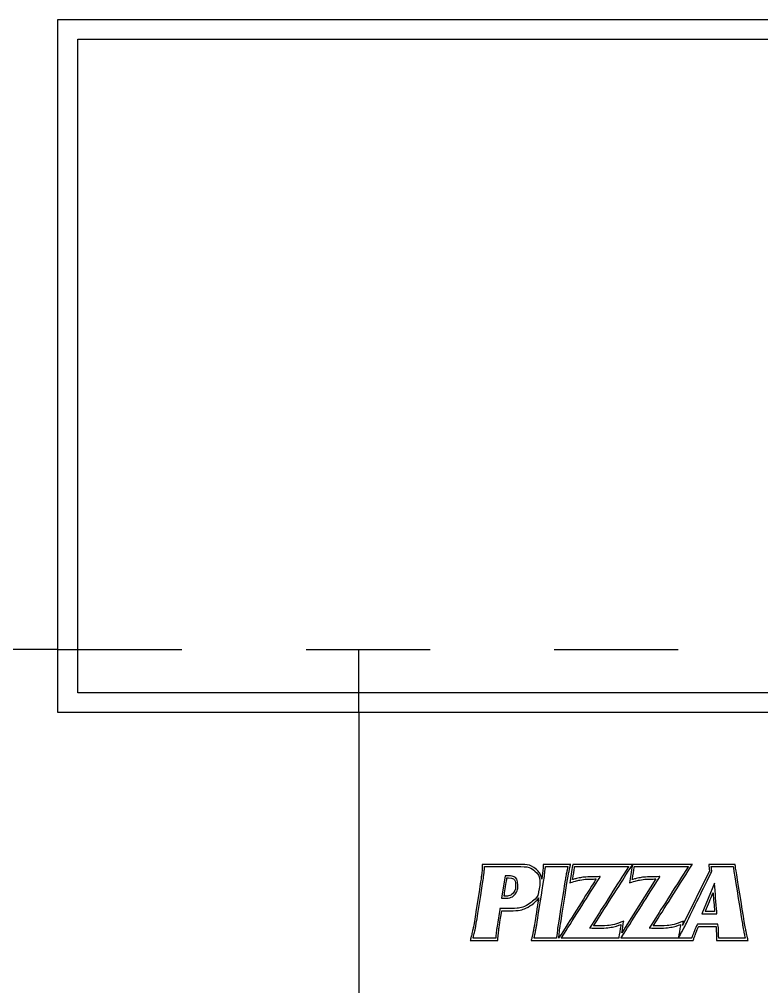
# Model space of a CAD drawing. Header units: metres. Extents: x 5805.4 to 5902.4, y 1788.4 to 1816.4.
# Drawn here: x 5847.326 to 5847.925, y 1790.934 to 1791.713 of the extents above; entities that cross this region are included whole.
import ezdxf

# ---------------------------------------------------------------- set-up
doc = ezdxf.new("R2010")
doc.units = ezdxf.units.M
doc.header["$LTSCALE"] = 0.02
doc.linetypes.add('HIDDEN', pattern=[0.375, 0.25, -0.125])

# ---------------------------------------------------------------- blocks, each defined once
blk = doc.blocks.new('menu_text')
blk.add_lwpolyline([(-51.5, 8.997), (-51.5, 0), (51.501, 0), (51.501, 8.997)])
for points, knots in [([(-41.22, 3.243), (-41.22, 3.243), (-40.369, 4.977), (-40.369, 4.977), (-40.369, 4.977), (-40.369, 4.977), (-40.393, 5.185), (-40.393, 5.185), (-40.393, 5.185), (-40.393, 5.185), (-39.558, 5.185), (-39.558, 5.185), (-39.558, 5.185), (-39.558, 5.185), (-39.237, 3.208), (-39.237, 3.208), (-39.237, 3.208), (-39.237, 3.208), (-39.233, 3.181), (-39.233, 3.181), (-39.233, 3.181), (-39.233, 3.181), (-39.213, 3.087), (-39.213, 3.087), (-39.213, 3.087), (-39.213, 3.087), (-39.19, 2.967), (-39.19, 2.967), (-39.19, 2.967), (-39.19, 2.967), (-39.17, 2.883), (-39.17, 2.883), (-39.17, 2.883), (-39.17, 2.883), (-39.156, 2.829), (-39.156, 2.829), (-39.156, 2.829), (-39.156, 2.829), (-39.143, 2.772), (-39.143, 2.772), (-39.143, 2.772), (-39.143, 2.772), (-40.145, 2.772), (-40.145, 2.772), (-40.145, 2.772), (-40.145, 2.772), (-40.145, 2.834), (-40.145, 2.834), (-40.145, 2.834), (-40.145, 2.834), (-40.148, 2.885), (-40.148, 2.885), (-40.148, 2.885), (-40.148, 2.885), (-40.148, 2.966), (-40.148, 2.966), (-40.148, 2.966), (-40.148, 2.966), (-40.155, 3.093), (-40.155, 3.093), (-40.155, 3.093), (-40.155, 3.093), (-40.158, 3.198), (-40.158, 3.198), (-40.158, 3.198), (-40.158, 3.198), (-40.162, 3.215), (-40.162, 3.215), (-40.162, 3.215), (-40.162, 3.215), (-40.711, 3.215), (-40.711, 3.215), (-40.711, 3.215), (-40.711, 3.215), (-40.728, 3.185), (-40.728, 3.185), (-40.728, 3.185), (-40.728, 3.185), (-40.765, 3.087), (-40.765, 3.087), (-40.765, 3.087), (-40.765, 3.087), (-40.815, 2.967), (-40.815, 2.967), (-40.815, 2.967), (-40.815, 2.967), (-40.848, 2.883), (-40.848, 2.883), (-40.848, 2.883), (-40.848, 2.883), (-40.865, 2.833), (-40.865, 2.833), (-40.865, 2.833), (-40.865, 2.833), (-40.885, 2.772), (-40.885, 2.772), (-40.885, 2.772), (-40.885, 2.772), (-41.295, 2.772), (-41.295, 2.772), (-41.295, 2.772), (-41.295, 2.772), (-41.472, 2.772), (-41.472, 2.772), (-41.472, 2.772), (-41.472, 2.772), (-43.189, 2.772), (-43.189, 2.772), (-43.189, 2.772), (-43.189, 2.772), (-43.305, 2.772), (-43.305, 2.772), (-43.305, 2.772), (-43.305, 2.772), (-45.157, 2.772), (-45.157, 2.772), (-45.157, 2.772), (-45.157, 2.772), (-45.199, 2.772), (-45.199, 2.772), (-45.199, 2.772), (-45.199, 2.772), (-46.028, 2.772), (-46.028, 2.772), (-46.028, 2.772), (-46.028, 2.772), (-46.011, 2.833), (-46.011, 2.833), (-46.011, 2.833), (-46.011, 2.833), (-46.001, 2.883), (-46.001, 2.883), (-46.001, 2.883), (-46.001, 2.883), (-45.981, 2.97), (-45.981, 2.97), (-45.981, 2.97), (-45.981, 2.97), (-45.958, 3.087), (-45.958, 3.087), (-45.958, 3.087), (-45.958, 3.087), (-45.934, 3.208), (-45.934, 3.208), (-45.934, 3.208), (-45.934, 3.208), (-45.928, 3.245), (-45.928, 3.245), (-45.928, 3.245), (-45.928, 3.245), (-45.788, 4.127), (-45.788, 4.127), (-45.788, 4.127), (-45.836, 4.053), (-45.911, 3.979), (-46.012, 3.903), (-46.012, 3.903), (-46.182, 3.777), (-46.413, 3.714), (-46.706, 3.714), (-46.706, 3.714), (-46.706, 3.714), (-46.96, 3.714), (-46.96, 3.714), (-46.96, 3.714), (-46.96, 3.714), (-47.041, 3.208), (-47.041, 3.208), (-47.041, 3.208), (-47.041, 3.208), (-47.051, 3.161), (-47.051, 3.161), (-47.051, 3.161), (-47.051, 3.161), (-47.058, 3.087), (-47.058, 3.087), (-47.058, 3.087), (-47.058, 3.087), (-47.081, 2.883), (-47.081, 2.883), (-47.081, 2.883), (-47.081, 2.883), (-47.084, 2.829), (-47.084, 2.829), (-47.084, 2.829), (-47.084, 2.829), (-47.088, 2.772), (-47.088, 2.772), (-47.088, 2.772), (-47.088, 2.772), (-47.962, 2.772), (-47.962, 2.772), (-47.962, 2.772), (-47.962, 2.772), (-47.946, 2.836), (-47.946, 2.836), (-47.946, 2.836), (-47.946, 2.836), (-47.936, 2.883), (-47.936, 2.883), (-47.936, 2.883), (-47.936, 2.883), (-47.925, 2.913), (-47.925, 2.913), (-47.925, 2.913), (-47.925, 2.913), (-47.889, 3.087), (-47.889, 3.087), (-47.889, 3.087), (-47.889, 3.087), (-47.858, 3.208), (-47.858, 3.208), (-47.858, 3.208), (-47.858, 3.208), (-47.614, 4.753), (-47.614, 4.753), (-47.614, 4.753), (-47.614, 4.753), (-47.61, 4.813), (-47.61, 4.813), (-47.61, 4.813), (-47.61, 4.813), (-47.6, 4.873), (-47.6, 4.873), (-47.6, 4.873), (-47.592, 4.943), (-47.586, 4.99), (-47.585, 5.016), (-47.585, 5.016), (-47.584, 5.041), (-47.584, 5.062), (-47.584, 5.078), (-47.584, 5.078), (-47.584, 5.078), (-47.584, 5.131), (-47.584, 5.131), (-47.584, 5.131), (-47.584, 5.131), (-47.584, 5.185), (-47.584, 5.185), (-47.584, 5.185), (-47.584, 5.185), (-46.354, 5.185), (-46.354, 5.185), (-46.354, 5.185), (-46.144, 5.185), (-45.98, 5.131), (-45.861, 5.024), (-45.861, 5.024), (-45.772, 4.943), (-45.717, 4.841), (-45.695, 4.717), (-45.695, 4.717), (-45.695, 4.717), (-45.69, 4.749), (-45.69, 4.749), (-45.69, 4.749), (-45.69, 4.749), (-45.68, 4.8), (-45.68, 4.8), (-45.68, 4.8), (-45.68, 4.8), (-45.673, 4.87), (-45.673, 4.87), (-45.673, 4.87), (-45.673, 4.87), (-45.649, 5.074), (-45.649, 5.074), (-45.649, 5.074), (-45.649, 5.074), (-45.649, 5.128), (-45.649, 5.128), (-45.649, 5.128), (-45.649, 5.128), (-45.646, 5.185), (-45.646, 5.185), (-45.646, 5.185), (-45.646, 5.185), (-44.775, 5.185), (-44.775, 5.185), (-44.775, 5.185), (-44.775, 5.185), (-44.792, 5.128), (-44.792, 5.128), (-44.792, 5.128), (-44.792, 5.128), (-44.802, 5.074), (-44.802, 5.074), (-44.802, 5.074), (-44.802, 5.074), (-44.822, 4.987), (-44.822, 4.987), (-44.822, 4.987), (-44.822, 4.987), (-44.845, 4.87), (-44.845, 4.87), (-44.845, 4.87), (-44.845, 4.87), (-44.862, 4.776), (-44.862, 4.776), (-44.862, 4.776), (-44.862, 4.776), (-44.869, 4.749), (-44.869, 4.749), (-44.869, 4.749), (-44.869, 4.749), (-45.11, 3.208), (-45.11, 3.208), (-45.11, 3.208), (-45.11, 3.208), (-45.117, 3.178), (-45.117, 3.178), (-45.117, 3.178), (-45.117, 3.178), (-45.127, 3.087), (-45.127, 3.087), (-45.127, 3.087), (-45.127, 3.087), (-45.15, 2.883), (-45.15, 2.883), (-45.15, 2.883), (-45.15, 2.883), (-45.152, 2.847), (-45.152, 2.847), (-45.152, 2.847), (-45.152, 2.847), (-43.966, 4.723), (-43.966, 4.723), (-43.966, 4.723), (-43.966, 4.723), (-44.147, 4.716), (-44.147, 4.716), (-44.147, 4.716), (-44.277, 4.716), (-44.39, 4.706), (-44.487, 4.687), (-44.487, 4.687), (-44.585, 4.668), (-44.689, 4.638), (-44.801, 4.595), (-44.801, 4.595), (-44.801, 4.595), (-44.707, 5.185), (-44.707, 5.185), (-44.707, 5.185), (-44.707, 5.185), (-42.813, 5.185), (-42.813, 5.185), (-42.813, 5.185), (-42.813, 5.185), (-42.807, 5.185), (-42.807, 5.185), (-42.807, 5.185), (-42.807, 5.185), (-40.913, 5.185), (-40.913, 5.185), (-40.913, 5.185), (-40.913, 5.185), (-42.153, 3.235), (-42.153, 3.235), (-42.153, 3.235), (-42.153, 3.235), (-41.982, 3.232), (-41.982, 3.232), (-41.982, 3.232), (-41.703, 3.232), (-41.441, 3.282), (-41.198, 3.382), (-41.198, 3.382), (-41.198, 3.382), (-41.22, 3.243), (-41.22, 3.243)], [0, 0, 0, 0, 0.010753, 0.010753, 0.010753, 0.016129, 0.021505, 0.021505, 0.021505, 0.026882, 0.032258, 0.032258, 0.032258, 0.037634, 0.043011, 0.043011, 0.043011, 0.048387, 0.053763, 0.053763, 0.053763, 0.05914, 0.064516, 0.064516, 0.064516, 0.069892, 0.075269, 0.075269, 0.075269, 0.080645, 0.086022, 0.086022, 0.086022, 0.091398, 0.096774, 0.096774, 0.096774, 0.102151, 0.107527, 0.107527, 0.107527, 0.112903, 0.11828, 0.11828, 0.11828, 0.123656, 0.129032, 0.129032, 0.129032, 0.134409, 0.139785, 0.139785, 0.139785, 0.145161, 0.150538, 0.150538, 0.150538, 0.155914, 0.16129, 0.16129, 0.16129, 0.166667, 0.172043, 0.172043, 0.172043, 0.177419, 0.182796, 0.182796, 0.182796, 0.188172, 0.193548, 0.193548, 0.193548, 0.198925, 0.204301, 0.204301, 0.204301, 0.209677, 0.215054, 0.215054, 0.215054, 0.22043, 0.225806, 0.225806, 0.225806, 0.231183, 0.236559, 0.236559, 0.236559, 0.241935, 0.247312, 0.247312, 0.247312, 0.252688, 0.258065, 0.258065, 0.258065, 0.263441, 0.268817, 0.268817, 0.268817, 0.274194, 0.27957, 0.27957, 0.27957, 0.284946, 0.290323, 0.290323, 0.290323, 0.295699, 0.301075, 0.301075, 0.301075, 0.306452, 0.311828, 0.311828, 0.311828, 0.317204, 0.322581, 0.322581, 0.322581, 0.327957, 0.333333, 0.333333, 0.333333, 0.33871, 0.344086, 0.344086, 0.344086, 0.349462, 0.354839, 0.354839, 0.354839, 0.360215, 0.365591, 0.365591, 0.365591, 0.370968, 0.376344, 0.376344, 0.376344, 0.38172, 0.387097, 0.387097, 0.387097, 0.392473, 0.397849, 0.397849, 0.397849, 0.403226, 0.408602, 0.408602, 0.408602, 0.413978, 0.419355, 0.419355, 0.419355, 0.424731, 0.430108, 0.430108, 0.430108, 0.435484, 0.44086, 0.44086, 0.44086, 0.446237, 0.451613, 0.451613, 0.451613, 0.456989, 0.462366, 0.462366, 0.462366, 0.467742, 0.473118, 0.473118, 0.473118, 0.478495, 0.483871, 0.483871, 0.483871, 0.489247, 0.494624, 0.494624, 0.494624, 0.5, 0.505376, 0.505376, 0.505376, 0.510753, 0.516129, 0.516129, 0.516129, 0.521505, 0.526882, 0.526882, 0.526882, 0.532258, 0.537634, 0.537634, 0.537634, 0.543011, 0.548387, 0.548387, 0.548387, 0.553763, 0.55914, 0.55914, 0.55914, 0.564516, 0.569892, 0.569892, 0.569892, 0.575269, 0.580645, 0.580645, 0.580645, 0.586022, 0.591398, 0.591398, 0.591398, 0.596774, 0.602151, 0.602151, 0.602151, 0.607527, 0.612903, 0.612903, 0.612903, 0.61828, 0.623656, 0.623656, 0.623656, 0.629032, 0.634409, 0.634409, 0.634409, 0.639785, 0.645161, 0.645161, 0.645161, 0.650538, 0.655914, 0.655914, 0.655914, 0.66129, 0.666667, 0.666667, 0.666667, 0.672043, 0.677419, 0.677419, 0.677419, 0.682796, 0.688172, 0.688172, 0.688172, 0.693548, 0.698925, 0.698925, 0.698925, 0.704301, 0.709677, 0.709677, 0.709677, 0.715054, 0.72043, 0.72043, 0.72043, 0.725806, 0.731183, 0.731183, 0.731183, 0.736559, 0.741935, 0.741935, 0.741935, 0.747312, 0.752688, 0.752688, 0.752688, 0.758065, 0.763441, 0.763441, 0.763441, 0.768817, 0.774194, 0.774194, 0.774194, 0.77957, 0.784946, 0.784946, 0.784946, 0.790323, 0.795699, 0.795699, 0.795699, 0.801075, 0.806452, 0.806452, 0.806452, 0.811828, 0.817204, 0.817204, 0.817204, 0.822581, 0.827957, 0.827957, 0.827957, 0.833333, 0.83871, 0.83871, 0.83871, 0.844086, 0.849462, 0.849462, 0.849462, 0.854839, 0.860215, 0.860215, 0.860215, 0.865591, 0.870968, 0.870968, 0.870968, 0.876344, 0.88172, 0.88172, 0.88172, 0.887097, 0.892473, 0.892473, 0.892473, 0.897849, 0.903226, 0.903226, 0.903226, 0.908602, 0.913978, 0.913978, 0.913978, 0.919355, 0.924731, 0.924731, 0.924731, 0.930108, 0.935484, 0.935484, 0.935484, 0.94086, 0.946237, 0.946237, 0.946237, 0.951613, 0.956989, 0.956989, 0.956989, 0.962366, 0.967742, 0.967742, 0.967742, 0.973118, 0.978495, 0.978495, 0.978495, 0.983871, 0.989247, 0.989247, 0.989247, 0.994624, 1, 1, 1, 1]), ([(-43.15, 3.018), (-43.15, 3.018), (-42.072, 4.723), (-42.072, 4.723), (-42.072, 4.723), (-42.072, 4.723), (-42.253, 4.716), (-42.253, 4.716), (-42.253, 4.716), (-42.383, 4.716), (-42.496, 4.706), (-42.593, 4.687), (-42.593, 4.687), (-42.691, 4.668), (-42.795, 4.638), (-42.907, 4.595), (-42.907, 4.595), (-42.907, 4.595), (-42.815, 5.173), (-42.815, 5.173), (-42.815, 5.173), (-42.815, 5.173), (-44.047, 3.235), (-44.047, 3.235), (-44.047, 3.235), (-44.047, 3.235), (-43.876, 3.232), (-43.876, 3.232), (-43.876, 3.232), (-43.597, 3.232), (-43.335, 3.282), (-43.092, 3.382), (-43.092, 3.382), (-43.092, 3.382), (-43.15, 3.018), (-43.15, 3.018)], [0, 0, 0, 0, 0.111111, 0.111111, 0.111111, 0.166667, 0.222222, 0.222222, 0.222222, 0.277778, 0.333333, 0.333333, 0.333333, 0.388889, 0.444444, 0.444444, 0.444444, 0.5, 0.555556, 0.555556, 0.555556, 0.611111, 0.666667, 0.666667, 0.666667, 0.722222, 0.777778, 0.777778, 0.777778, 0.833333, 0.888889, 0.888889, 0.888889, 0.944444, 1, 1, 1, 1]), ([(-46.887, 4.18), (-46.887, 4.18), (-46.83, 4.18), (-46.83, 4.18), (-46.83, 4.18), (-46.83, 4.18), (-46.776, 4.18), (-46.776, 4.18), (-46.776, 4.18), (-46.698, 4.195), (-46.636, 4.232), (-46.59, 4.289), (-46.59, 4.289), (-46.544, 4.347), (-46.522, 4.423), (-46.522, 4.517), (-46.522, 4.517), (-46.522, 4.674), (-46.595, 4.753), (-46.743, 4.753), (-46.743, 4.753), (-46.743, 4.753), (-46.796, 4.753), (-46.796, 4.753), (-46.796, 4.753), (-46.796, 4.753), (-46.887, 4.18), (-46.887, 4.18)], [0, 0, 0, 0, 0.142857, 0.142857, 0.142857, 0.214286, 0.285714, 0.285714, 0.285714, 0.357143, 0.428571, 0.428571, 0.428571, 0.5, 0.571429, 0.571429, 0.571429, 0.642857, 0.714286, 0.714286, 0.714286, 0.785714, 0.857143, 0.857143, 0.857143, 0.928571, 1, 1, 1, 1]), ([(-40.503, 3.687), (-40.503, 3.687), (-40.208, 3.687), (-40.208, 3.687), (-40.208, 3.687), (-40.208, 3.687), (-40.255, 4.287), (-40.255, 4.287), (-40.255, 4.287), (-40.255, 4.287), (-40.503, 3.687), (-40.503, 3.687)], [0, 0, 0, 0, 0.333333, 0.333333, 0.333333, 0.5, 0.666667, 0.666667, 0.666667, 0.833333, 1, 1, 1, 1])]:
    blk.add_open_spline(points, degree=3, knots=knots)
at = {"color": 8}
for points, knots in [([(-47.513, 5.115), (-47.513, 5.115), (-47.513, 5.078), (-47.513, 5.078), (-47.513, 5.078), (-47.513, 5.056), (-47.514, 5.034), (-47.515, 5.013), (-47.515, 5.013), (-47.517, 4.964), (-47.525, 4.912), (-47.531, 4.862), (-47.531, 4.862), (-47.531, 4.862), (-47.541, 4.805), (-47.541, 4.805), (-47.541, 4.805), (-47.541, 4.805), (-47.544, 4.745), (-47.544, 4.745), (-47.544, 4.745), (-47.544, 4.745), (-47.79, 3.194), (-47.79, 3.194), (-47.79, 3.194), (-47.79, 3.194), (-47.82, 3.072), (-47.82, 3.072), (-47.82, 3.072), (-47.82, 3.072), (-47.858, 2.895), (-47.858, 2.895), (-47.858, 2.895), (-47.858, 2.895), (-47.868, 2.865), (-47.868, 2.865), (-47.868, 2.865), (-47.868, 2.865), (-47.872, 2.843), (-47.872, 2.843), (-47.872, 2.843), (-47.872, 2.843), (-47.154, 2.843), (-47.154, 2.843), (-47.154, 2.843), (-47.154, 2.843), (-47.151, 2.89), (-47.151, 2.89), (-47.151, 2.89), (-47.151, 2.89), (-47.128, 3.094), (-47.128, 3.094), (-47.128, 3.094), (-47.128, 3.094), (-47.12, 3.172), (-47.12, 3.172), (-47.12, 3.172), (-47.12, 3.172), (-47.11, 3.22), (-47.11, 3.22), (-47.11, 3.22), (-47.11, 3.22), (-47.02, 3.784), (-47.02, 3.784), (-47.02, 3.784), (-47.02, 3.784), (-46.706, 3.784), (-46.706, 3.784), (-46.706, 3.784), (-46.481, 3.784), (-46.239, 3.822), (-46.054, 3.96), (-46.054, 3.96), (-45.951, 4.036), (-45.818, 4.155), (-45.795, 4.289), (-45.795, 4.289), (-45.783, 4.36), (-45.771, 4.439), (-45.754, 4.51), (-45.754, 4.51), (-45.754, 4.536), (-45.754, 4.562), (-45.754, 4.589), (-45.754, 4.589), (-45.754, 4.737), (-45.796, 4.87), (-45.909, 4.972), (-45.909, 4.972), (-46.03, 5.082), (-46.194, 5.115), (-46.354, 5.115), (-46.354, 5.115), (-46.354, 5.115), (-47.513, 5.115), (-47.513, 5.115)], [0, 0, 0, 0, 0.041667, 0.041667, 0.041667, 0.0625, 0.083333, 0.083333, 0.083333, 0.104167, 0.125, 0.125, 0.125, 0.145833, 0.166667, 0.166667, 0.166667, 0.1875, 0.208333, 0.208333, 0.208333, 0.229167, 0.25, 0.25, 0.25, 0.270833, 0.291667, 0.291667, 0.291667, 0.3125, 0.333333, 0.333333, 0.333333, 0.354167, 0.375, 0.375, 0.375, 0.395833, 0.416667, 0.416667, 0.416667, 0.4375, 0.458333, 0.458333, 0.458333, 0.479167, 0.5, 0.5, 0.5, 0.520833, 0.541667, 0.541667, 0.541667, 0.5625, 0.583333, 0.583333, 0.583333, 0.604167, 0.625, 0.625, 0.625, 0.645833, 0.666667, 0.666667, 0.666667, 0.6875, 0.708333, 0.708333, 0.708333, 0.729167, 0.75, 0.75, 0.75, 0.770833, 0.791667, 0.791667, 0.791667, 0.8125, 0.833333, 0.833333, 0.833333, 0.854167, 0.875, 0.875, 0.875, 0.895833, 0.916667, 0.916667, 0.916667, 0.9375, 0.958333, 0.958333, 0.958333, 0.979167, 1, 1, 1, 1]), ([(-45.938, 2.843), (-45.938, 2.843), (-45.223, 2.843), (-45.223, 2.843), (-45.223, 2.843), (-45.223, 2.843), (-45.22, 2.89), (-45.22, 2.89), (-45.22, 2.89), (-45.22, 2.89), (-45.196, 3.095), (-45.196, 3.095), (-45.196, 3.095), (-45.196, 3.095), (-45.186, 3.189), (-45.186, 3.189), (-45.186, 3.189), (-45.186, 3.189), (-45.179, 3.22), (-45.179, 3.22), (-45.179, 3.22), (-45.179, 3.22), (-44.938, 4.763), (-44.938, 4.763), (-44.938, 4.763), (-44.938, 4.763), (-44.931, 4.79), (-44.931, 4.79), (-44.931, 4.79), (-44.931, 4.79), (-44.914, 4.883), (-44.914, 4.883), (-44.914, 4.883), (-44.914, 4.883), (-44.89, 5.002), (-44.89, 5.002), (-44.89, 5.002), (-44.89, 5.002), (-44.871, 5.088), (-44.871, 5.088), (-44.871, 5.088), (-44.871, 5.088), (-44.866, 5.115), (-44.866, 5.115), (-44.866, 5.115), (-44.866, 5.115), (-45.579, 5.115), (-45.579, 5.115), (-45.579, 5.115), (-45.579, 5.115), (-45.579, 5.07), (-45.579, 5.07), (-45.579, 5.07), (-45.579, 5.07), (-45.603, 4.863), (-45.603, 4.863), (-45.603, 4.863), (-45.603, 4.863), (-45.61, 4.789), (-45.61, 4.789), (-45.61, 4.789), (-45.61, 4.789), (-45.62, 4.738), (-45.62, 4.738), (-45.62, 4.738), (-45.62, 4.738), (-45.858, 3.233), (-45.858, 3.233), (-45.858, 3.233), (-45.858, 3.233), (-45.865, 3.195), (-45.865, 3.195), (-45.865, 3.195), (-45.865, 3.195), (-45.889, 3.074), (-45.889, 3.074), (-45.889, 3.074), (-45.889, 3.074), (-45.913, 2.955), (-45.913, 2.955), (-45.913, 2.955), (-45.913, 2.955), (-45.932, 2.869), (-45.932, 2.869), (-45.932, 2.869), (-45.932, 2.869), (-45.938, 2.843), (-45.938, 2.843)], [0, 0, 0, 0, 0.045455, 0.045455, 0.045455, 0.068182, 0.090909, 0.090909, 0.090909, 0.113636, 0.136364, 0.136364, 0.136364, 0.159091, 0.181818, 0.181818, 0.181818, 0.204545, 0.227273, 0.227273, 0.227273, 0.25, 0.272727, 0.272727, 0.272727, 0.295455, 0.318182, 0.318182, 0.318182, 0.340909, 0.363636, 0.363636, 0.363636, 0.386364, 0.409091, 0.409091, 0.409091, 0.431818, 0.454545, 0.454545, 0.454545, 0.477273, 0.5, 0.5, 0.5, 0.522727, 0.545455, 0.545455, 0.545455, 0.568182, 0.590909, 0.590909, 0.590909, 0.613636, 0.636364, 0.636364, 0.636364, 0.659091, 0.681818, 0.681818, 0.681818, 0.704545, 0.727273, 0.727273, 0.727273, 0.75, 0.772727, 0.772727, 0.772727, 0.795455, 0.818182, 0.818182, 0.818182, 0.840909, 0.863636, 0.863636, 0.863636, 0.886364, 0.909091, 0.909091, 0.909091, 0.931818, 0.954545, 0.954545, 0.954545, 0.977273, 1, 1, 1, 1]), ([(-45.072, 2.843), (-45.072, 2.843), (-43.249, 2.843), (-43.249, 2.843), (-43.249, 2.843), (-43.249, 2.843), (-43.18, 3.274), (-43.18, 3.274), (-43.18, 3.274), (-43.404, 3.197), (-43.638, 3.161), (-43.877, 3.161), (-43.877, 3.161), (-43.877, 3.161), (-44.173, 3.167), (-44.173, 3.167), (-44.173, 3.167), (-44.173, 3.167), (-42.935, 5.115), (-42.935, 5.115), (-42.935, 5.115), (-42.935, 5.115), (-44.647, 5.115), (-44.647, 5.115), (-44.647, 5.115), (-44.647, 5.115), (-44.713, 4.701), (-44.713, 4.701), (-44.713, 4.701), (-44.643, 4.723), (-44.572, 4.742), (-44.501, 4.756), (-44.501, 4.756), (-44.385, 4.779), (-44.266, 4.786), (-44.149, 4.786), (-44.149, 4.786), (-44.149, 4.786), (-43.836, 4.798), (-43.836, 4.798), (-43.836, 4.798), (-43.836, 4.798), (-45.072, 2.843), (-45.072, 2.843)], [0, 0, 0, 0, 0.090909, 0.090909, 0.090909, 0.136364, 0.181818, 0.181818, 0.181818, 0.227273, 0.272727, 0.272727, 0.272727, 0.318182, 0.363636, 0.363636, 0.363636, 0.409091, 0.454545, 0.454545, 0.454545, 0.5, 0.545455, 0.545455, 0.545455, 0.590909, 0.636364, 0.636364, 0.636364, 0.681818, 0.727273, 0.727273, 0.727273, 0.772727, 0.818182, 0.818182, 0.818182, 0.863636, 0.909091, 0.909091, 0.909091, 0.954545, 1, 1, 1, 1]), ([(-43.178, 2.843), (-43.178, 2.843), (-41.355, 2.843), (-41.355, 2.843), (-41.355, 2.843), (-41.355, 2.843), (-41.286, 3.274), (-41.286, 3.274), (-41.286, 3.274), (-41.51, 3.197), (-41.744, 3.161), (-41.983, 3.161), (-41.983, 3.161), (-41.983, 3.161), (-42.279, 3.167), (-42.279, 3.167), (-42.279, 3.167), (-42.279, 3.167), (-41.041, 5.115), (-41.041, 5.115), (-41.041, 5.115), (-41.041, 5.115), (-42.753, 5.115), (-42.753, 5.115), (-42.753, 5.115), (-42.753, 5.115), (-42.819, 4.701), (-42.819, 4.701), (-42.819, 4.701), (-42.749, 4.723), (-42.678, 4.742), (-42.607, 4.756), (-42.607, 4.756), (-42.491, 4.779), (-42.372, 4.786), (-42.255, 4.786), (-42.255, 4.786), (-42.255, 4.786), (-41.942, 4.798), (-41.942, 4.798), (-41.942, 4.798), (-41.942, 4.798), (-43.178, 2.843), (-43.178, 2.843)], [0, 0, 0, 0, 0.090909, 0.090909, 0.090909, 0.136364, 0.181818, 0.181818, 0.181818, 0.227273, 0.272727, 0.272727, 0.272727, 0.318182, 0.363636, 0.363636, 0.363636, 0.409091, 0.454545, 0.454545, 0.454545, 0.5, 0.545455, 0.545455, 0.545455, 0.590909, 0.636364, 0.636364, 0.636364, 0.681818, 0.727273, 0.727273, 0.727273, 0.772727, 0.818182, 0.818182, 0.818182, 0.863636, 0.909091, 0.909091, 0.909091, 0.954545, 1, 1, 1, 1]), ([(-41.352, 2.843), (-41.352, 2.843), (-40.936, 2.843), (-40.936, 2.843), (-40.936, 2.843), (-40.936, 2.843), (-40.914, 2.908), (-40.914, 2.908), (-40.914, 2.908), (-40.914, 2.908), (-40.88, 2.994), (-40.88, 2.994), (-40.88, 2.994), (-40.88, 2.994), (-40.83, 3.113), (-40.83, 3.113), (-40.83, 3.113), (-40.83, 3.113), (-40.792, 3.214), (-40.792, 3.214), (-40.792, 3.214), (-40.792, 3.214), (-40.752, 3.285), (-40.752, 3.285), (-40.752, 3.285), (-40.752, 3.285), (-40.104, 3.285), (-40.104, 3.285), (-40.104, 3.285), (-40.104, 3.285), (-40.088, 3.206), (-40.088, 3.206), (-40.088, 3.206), (-40.088, 3.206), (-40.085, 3.096), (-40.085, 3.096), (-40.085, 3.096), (-40.085, 3.096), (-40.078, 2.967), (-40.078, 2.967), (-40.078, 2.967), (-40.078, 2.967), (-40.078, 2.888), (-40.078, 2.888), (-40.078, 2.888), (-40.078, 2.888), (-40.075, 2.843), (-40.075, 2.843), (-40.075, 2.843), (-40.075, 2.843), (-39.232, 2.843), (-39.232, 2.843), (-39.232, 2.843), (-39.232, 2.843), (-39.238, 2.867), (-39.238, 2.867), (-39.238, 2.867), (-39.238, 2.867), (-39.259, 2.953), (-39.259, 2.953), (-39.259, 2.953), (-39.259, 2.953), (-39.282, 3.073), (-39.282, 3.073), (-39.282, 3.073), (-39.282, 3.073), (-39.303, 3.17), (-39.303, 3.17), (-39.303, 3.17), (-39.303, 3.17), (-39.306, 3.197), (-39.306, 3.197), (-39.306, 3.197), (-39.306, 3.197), (-39.618, 5.115), (-39.618, 5.115), (-39.618, 5.115), (-39.618, 5.115), (-40.314, 5.115), (-40.314, 5.115), (-40.314, 5.115), (-40.314, 5.115), (-40.297, 4.965), (-40.297, 4.965), (-40.297, 4.965), (-40.297, 4.965), (-41.174, 3.177), (-41.174, 3.177), (-41.174, 3.177), (-41.174, 3.177), (-41.188, 3.149), (-41.188, 3.149), (-41.188, 3.149), (-41.188, 3.149), (-41.239, 3.055), (-41.239, 3.055), (-41.239, 3.055), (-41.239, 3.055), (-41.303, 2.934), (-41.303, 2.934), (-41.303, 2.934), (-41.303, 2.934), (-41.352, 2.843), (-41.352, 2.843)], [0, 0, 0, 0, 0.038462, 0.038462, 0.038462, 0.057692, 0.076923, 0.076923, 0.076923, 0.096154, 0.115385, 0.115385, 0.115385, 0.134615, 0.153846, 0.153846, 0.153846, 0.173077, 0.192308, 0.192308, 0.192308, 0.211538, 0.230769, 0.230769, 0.230769, 0.25, 0.269231, 0.269231, 0.269231, 0.288462, 0.307692, 0.307692, 0.307692, 0.326923, 0.346154, 0.346154, 0.346154, 0.365385, 0.384615, 0.384615, 0.384615, 0.403846, 0.423077, 0.423077, 0.423077, 0.442308, 0.461538, 0.461538, 0.461538, 0.480769, 0.5, 0.5, 0.5, 0.519231, 0.538462, 0.538462, 0.538462, 0.557692, 0.576923, 0.576923, 0.576923, 0.596154, 0.615385, 0.615385, 0.615385, 0.634615, 0.653846, 0.653846, 0.653846, 0.673077, 0.692308, 0.692308, 0.692308, 0.711538, 0.730769, 0.730769, 0.730769, 0.75, 0.769231, 0.769231, 0.769231, 0.788462, 0.807692, 0.807692, 0.807692, 0.826923, 0.846154, 0.846154, 0.846154, 0.865385, 0.884615, 0.884615, 0.884615, 0.903846, 0.923077, 0.923077, 0.923077, 0.942308, 0.961538, 0.961538, 0.961538, 0.980769, 1, 1, 1, 1]), ([(-46.969, 4.11), (-46.969, 4.11), (-46.856, 4.823), (-46.856, 4.823), (-46.856, 4.823), (-46.856, 4.823), (-46.743, 4.823), (-46.743, 4.823), (-46.743, 4.823), (-46.549, 4.823), (-46.451, 4.706), (-46.451, 4.517), (-46.451, 4.517), (-46.451, 4.419), (-46.474, 4.323), (-46.535, 4.245), (-46.535, 4.245), (-46.594, 4.173), (-46.672, 4.129), (-46.762, 4.111), (-46.762, 4.111), (-46.762, 4.111), (-46.769, 4.11), (-46.769, 4.11), (-46.769, 4.11), (-46.769, 4.11), (-46.969, 4.11), (-46.969, 4.11)], [0, 0, 0, 0, 0.142857, 0.142857, 0.142857, 0.214286, 0.285714, 0.285714, 0.285714, 0.357143, 0.428571, 0.428571, 0.428571, 0.5, 0.571429, 0.571429, 0.571429, 0.642857, 0.714286, 0.714286, 0.714286, 0.785714, 0.857143, 0.857143, 0.857143, 0.928571, 1, 1, 1, 1]), ([(-40.608, 3.617), (-40.608, 3.617), (-40.208, 4.585), (-40.208, 4.585), (-40.208, 4.585), (-40.208, 4.585), (-40.133, 3.617), (-40.133, 3.617), (-40.133, 3.617), (-40.133, 3.617), (-40.608, 3.617), (-40.608, 3.617)], [0, 0, 0, 0, 0.333333, 0.333333, 0.333333, 0.5, 0.666667, 0.666667, 0.666667, 0.833333, 1, 1, 1, 1])]:
    blk.add_open_spline(points, degree=3, knots=knots, dxfattribs=at)
blk = doc.blocks.new('HNR_ZONE')
for p, q in [((-9.55, 82), (-12, 82)), ((0, 80), (0, 0))]:
    blk.add_line(p, q)
at = {"color": 8, "linetype": 'HIDDEN'}
for p, q in [((-9.55, 82), (28.55, 82)), ((0, 80), (0, 82))]:
    blk.add_line(p, q, dxfattribs=at)
blk.add_lwpolyline([(-9.55, 80), (-9.55, 102), (28.55, 102), (28.55, 80)], close=True)
at = {"color": 8}
blk.add_lwpolyline([(-8.92, 80.63), (-8.92, 101.37), (27.92, 101.37), (27.92, 80.63)], close=True, dxfattribs=at)
blk.add_blockref('menu_text', (51.5, 70))

msp = doc.modelspace()

# ---------------------------------------------------------------- block references
at = {"xscale": 0.02539583333333333, "yscale": 0.02539583333333333, "zscale": 0.02539583333333333}
msp.add_blockref('HNR_ZONE', (5847.59989, 1789.12292), dxfattribs=at)

doc.saveas('drawing.dxf')
